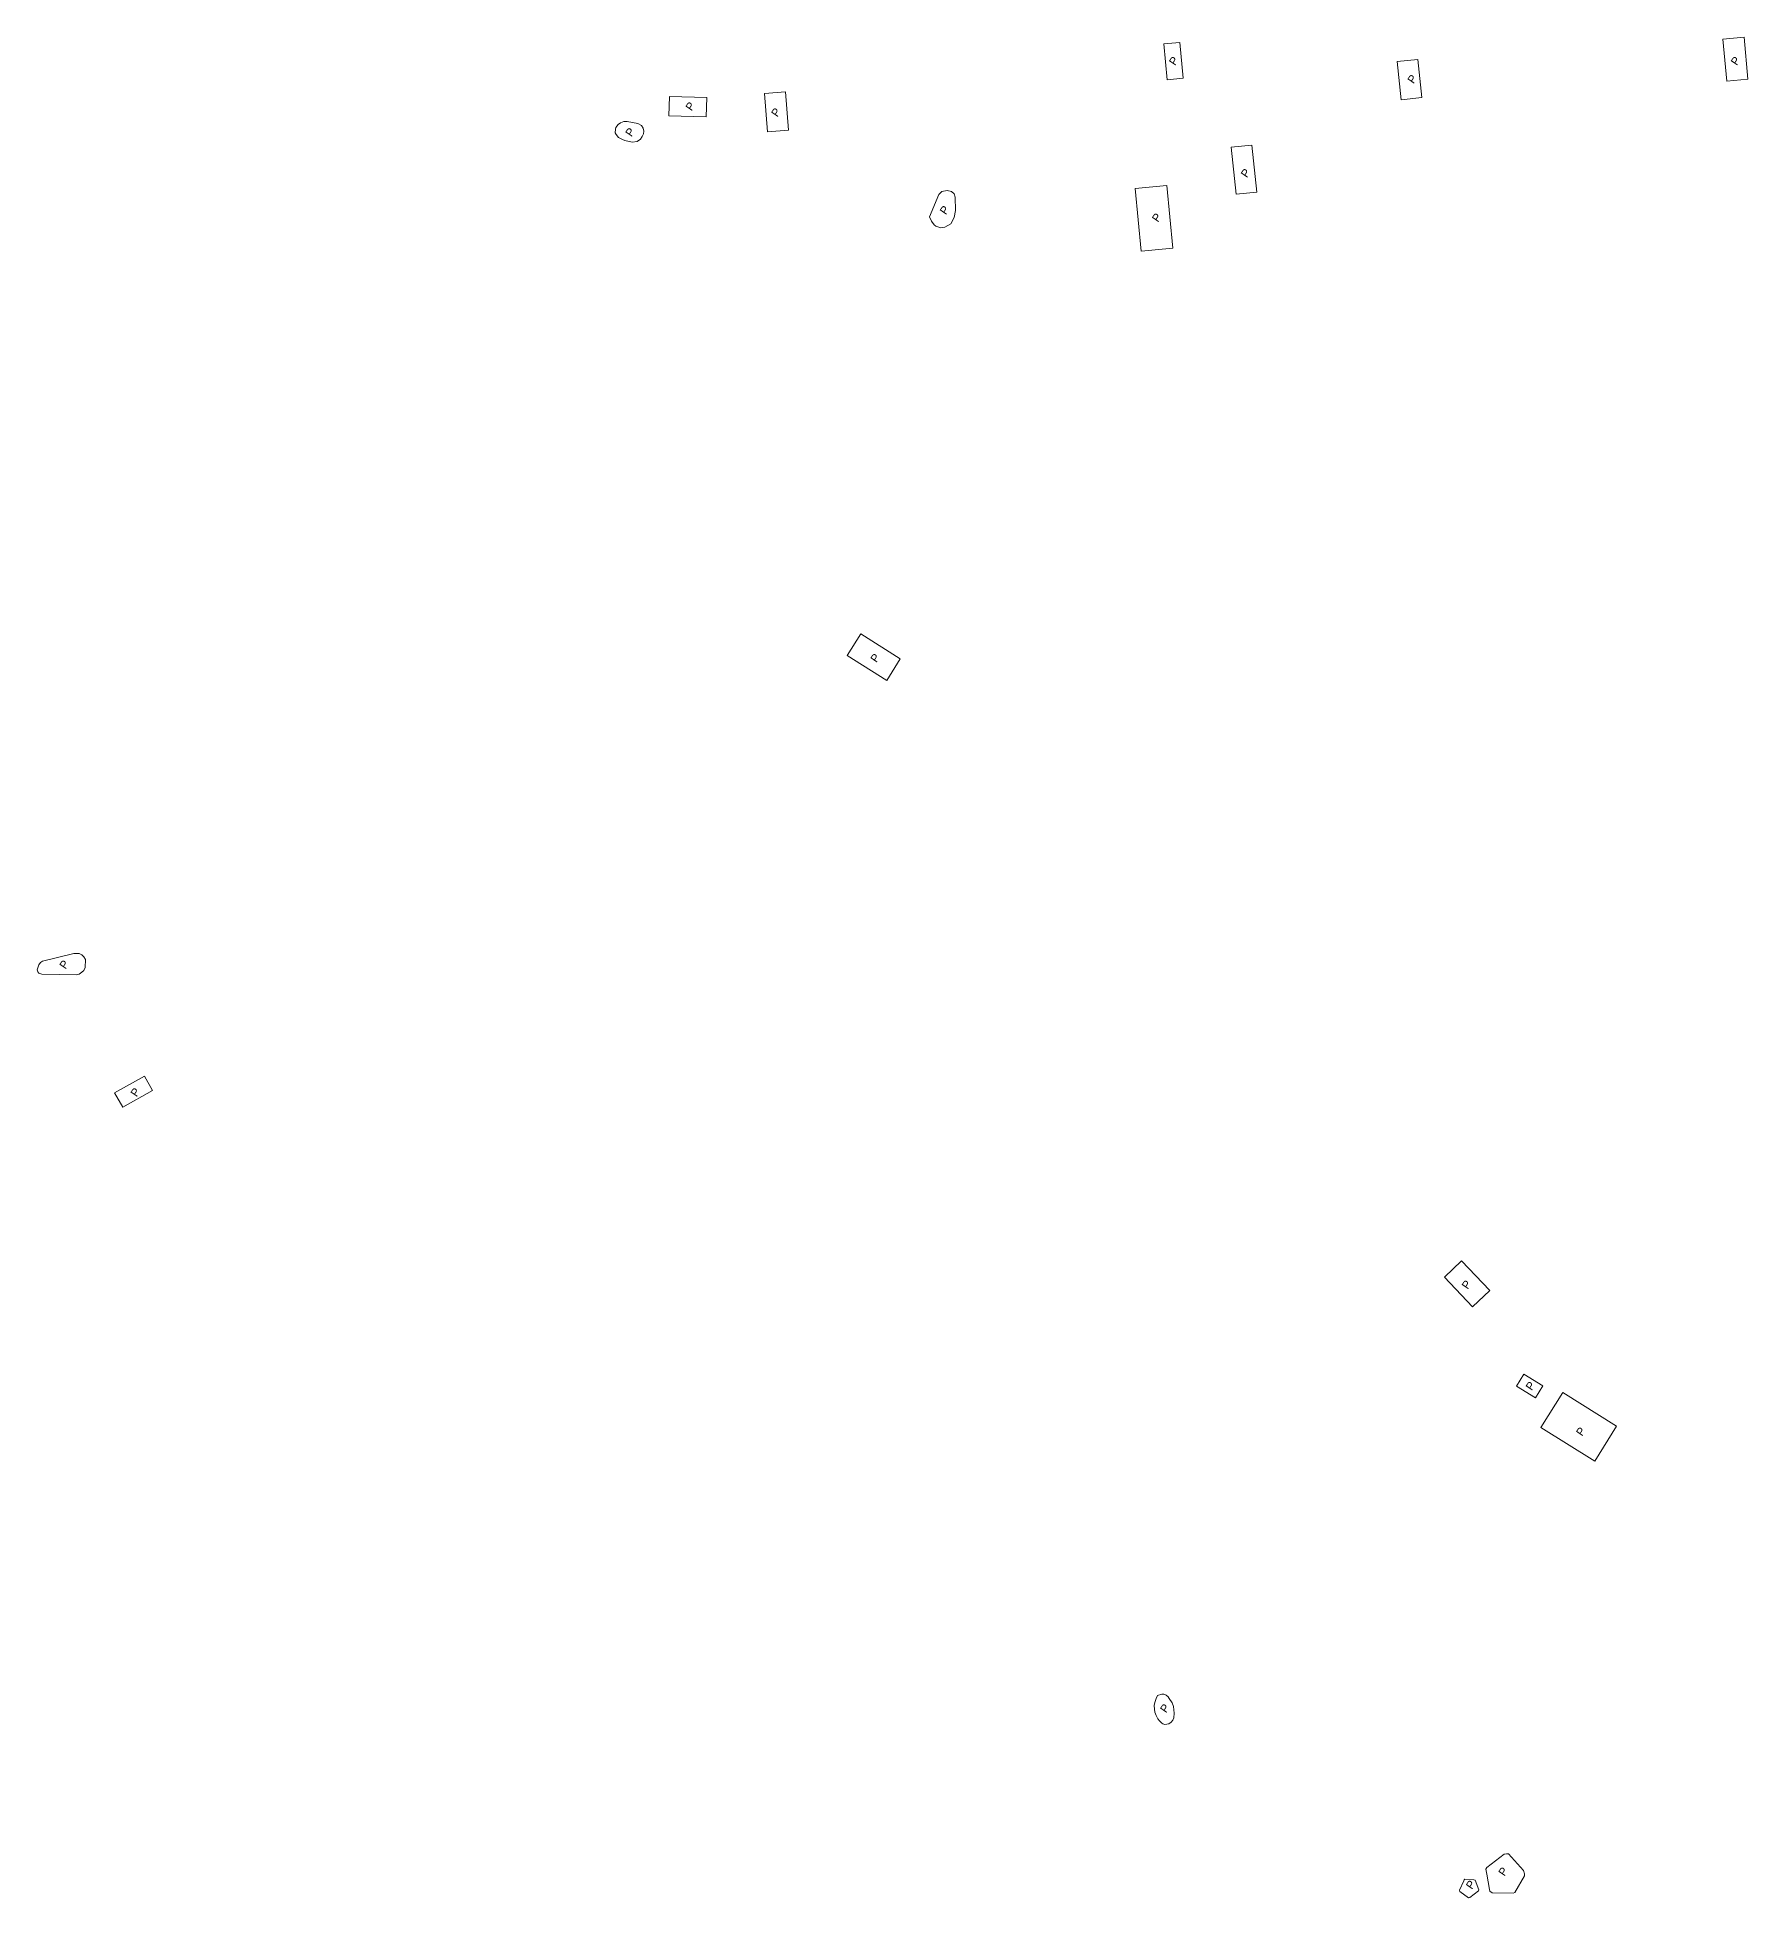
# Model space of a CAD drawing. Header units: metres. Extents: x 322294 to 7190115, y 7390841 to 10157759.
# Drawn here: x 325046.2 to 325366.9, y 7392746.9 to 7393095.6 of the extents above; entities that cross this region are included whole.
import ezdxf

# ---------------------------------------------------------------- set-up
doc = ezdxf.new("R2010")
doc.units = ezdxf.units.M
doc.layers.add('220_PISCINA_TOP', color=4, linetype='Continuous', lineweight=18)
doc.styles.get("Standard").update_dxf_attribs({"font": 'arial.ttf'})

msp = doc.modelspace()

# ---------------------------------------------------------------- linework, layer by layer
at = {"layer": '220_PISCINA_TOP'}
for points in [[(325261.001, 7393087.963), (325258.029, 7393087.689), (325257.409, 7393094.408), (325260.381, 7393094.682)], [(325362.208, 7393095.3), (325362.905, 7393087.429), (325366.856, 7393087.779), (325366.159, 7393095.65)], [(325305.736, 7393084.324), (325304.98, 7393091.499), (325301.1, 7393091.09), (325301.857, 7393083.915)], [(325164.714, 7393084.532), (325171.702, 7393084.358), (325171.613, 7393080.752), (325164.625, 7393080.926)], [(325183.122, 7393077.913), (325182.564, 7393085.082), (325186.473, 7393085.386), (325187.03, 7393078.217)], [(325155.948, 7393076.454), (325156.384, 7393076.289), (325157.727, 7393075.995), (325158.679, 7393076.079), (325159.322, 7393076.532), (325159.623, 7393077.045), (325159.832, 7393077.568), (325159.92, 7393078.051), (325159.818, 7393078.625), (325159.467, 7393079.089), (325158.768, 7393079.502), (325156.82, 7393079.877), (325156.138, 7393079.831), (325155.535, 7393079.579), (325155.094, 7393079.266), (325154.69, 7393078.752), (325154.592, 7393078.391), (325154.558, 7393077.712), (325154.721, 7393077.418), (325155.182, 7393076.853)], [(325273.886, 7393075.429), (325274.818, 7393066.63), (325270.968, 7393066.223), (325270.036, 7393075.022)], [(325213.471, 7393061.975), (325215.204, 7393066.175), (325215.797, 7393066.748), (325216.787, 7393066.884), (325217.572, 7393066.704), (325218.061, 7393066.316), (325218.292, 7393065.639), (325218.352, 7393063.143), (325218.11, 7393061.831), (325217.436, 7393060.648), (325216.352, 7393060.033), (325215.563, 7393059.922), (325214.675, 7393060.222), (325214.355, 7393060.47), (325213.823, 7393061.152)], [(325257.958, 7393067.877), (325259.107, 7393056.119), (325253.146, 7393055.537), (325251.998, 7393067.296)], [(325198.028, 7392979.733), (325205.446, 7392975.08), (325207.986, 7392979.13), (325200.568, 7392983.784)], [(325046.522, 7392921.771), (325046.807, 7392922.209), (325047.215, 7392922.427), (325053.05, 7392923.865), (325054.053, 7392923.86), (325054.542, 7392923.646), (325054.955, 7392923.247), (325055.245, 7392922.756), (325055.211, 7392921.29), (325054.912, 7392920.68), (325054.581, 7392920.377), (325054.074, 7392920.031), (325053.555, 7392919.909), (325047.067, 7392920.021), (325046.489, 7392920.208), (325046.302, 7392920.452), (325046.204, 7392920.845)], [(325066.293, 7392900.884), (325067.804, 7392898.206), (325062.227, 7392895.06), (325060.716, 7392897.738)], [(325309.975, 7392863.229), (325315.255, 7392857.659), (325318.482, 7392860.718), (325313.202, 7392866.288)], [(325323.489, 7392842.763), (325324.873, 7392845.043), (325328.452, 7392842.87), (325327.068, 7392840.59)], [(325328.083, 7392835.012), (325332.159, 7392841.562), (325342.259, 7392835.276), (325338.183, 7392828.726)], [(325257.004, 7392779.609), (325256.551, 7392780.03), (325256.295, 7392780.388), (325255.954, 7392781.046), (325255.712, 7392781.693), (325255.627, 7392782.253), (325255.598, 7392782.916), (325255.674, 7392783.481), (325255.955, 7392784.24), (325256.216, 7392784.781), (325256.988, 7392785.064), (325257.363, 7392785.023), (325257.8, 7392784.84), (325258.178, 7392784.514), (325258.392, 7392784.233), (325258.941, 7392783.398), (325259.205, 7392782.717), (325259.278, 7392782.114), (325259.319, 7392781.473), (325259.253, 7392780.62), (325259.063, 7392780.146), (325258.772, 7392779.774), (325258.313, 7392779.512), (325257.934, 7392779.41), (325257.562, 7392779.367), (325257.208, 7392779.497)], [(325317.928, 7392751.286), (325317.767, 7392752.236), (325317.92, 7392752.542), (325321.208, 7392755.06), (325321.6, 7392755.14), (325322.003, 7392755.126), (325324.81, 7392751.956), (325324.985, 7392751.378), (325324.979, 7392750.965), (325323.216, 7392747.877), (325322.865, 7392747.749), (325318.96, 7392747.825), (325318.522, 7392748.134), (325318.436, 7392748.441)], [(325313.81, 7392750.385), (325315.522, 7392750.247), (325315.751, 7392750.145), (325316.435, 7392748.385), (325316.398, 7392748.167), (325314.725, 7392746.946), (325314.515, 7392746.872), (325312.906, 7392748.028), (325312.808, 7392748.279), (325313.624, 7392750.081), (325313.716, 7392750.254)]]:
    msp.add_lwpolyline(points, close=True, dxfattribs=at)

# ---------------------------------------------------------------- texts
for p in [(325259.479, 7393090.21), (325364.793, 7393090.216), (325304.181, 7393086.81), (325168.85, 7393081.702), (325184.912, 7393080.575), (325157.578, 7393076.867), (325272.944, 7393069.184), (325216.517, 7393062.248), (325256.281, 7393060.858), (325203.516, 7392978.292), (325051.496, 7392920.835), (325064.82, 7392896.886), (325314.354, 7392860.818), (325326.346, 7392841.827), (325335.79, 7392833.284), (325257.809, 7392781.404), (325321.228, 7392750.801), (325315.135, 7392748.328)]:
    msp.add_text('P', height=1.5, rotation=55.83006, dxfattribs=at).set_placement(p)

doc.saveas('drawing.dxf')
